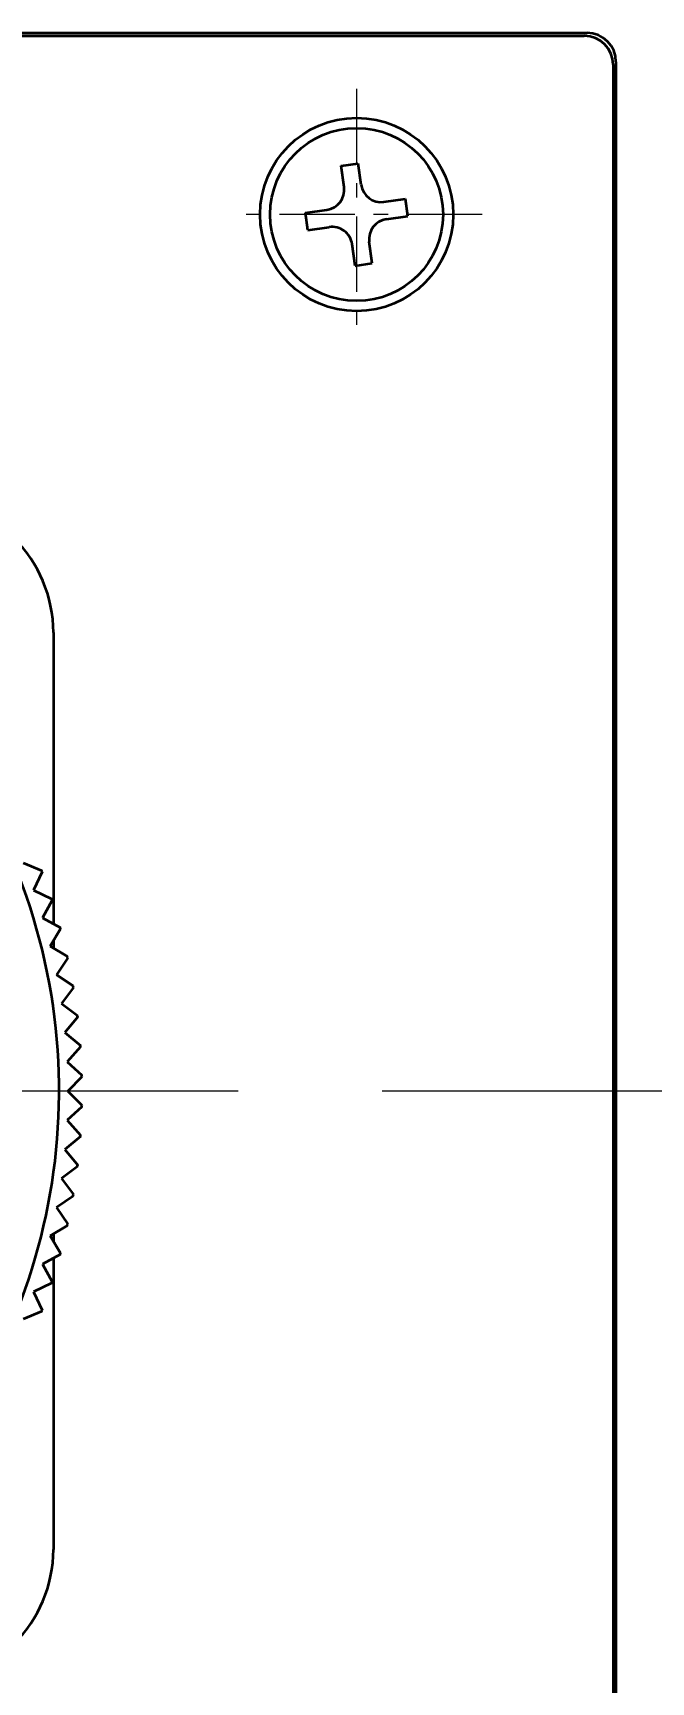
# Model space of a CAD drawing. Extents: x 23 to 417, y 3 to 294.
# Drawn here: x 234.69 to 238.98, y 100.41 to 111.85 of the extents above; entities that cross this region are included whole.
import ezdxf
from ezdxf.enums import TextEntityAlignment as Align

# ---------------------------------------------------------------- set-up
doc = ezdxf.new("R2010")
doc.units = 0
doc.linetypes.add('DASHDOT', pattern=[18.5, 12, -3, 0.5, -3])
doc.layers.get('0').update_dxf_attribs({"lineweight": 13})
doc.styles.get("Standard").update_dxf_attribs({"font": 'isocp.shx'})
doc.dimstyles.get("Standard").update_dxf_attribs({"dimtxt": 2.5, "dimasz": 2.5, "dimexe": 1.25, "dimexo": 0.625, "dimtad": 1, "dimtxsty": 'Standard', "dimcen": 2.5, "dimadec": 0, "dimazin": 0, "dimtfac": 1, "dimtmove": 0, "dimatfit": 0, "dimfxl": 0, "dimarcsym": 0})

# ---------------------------------------------------------------- blocks, each defined once
blk = doc.blocks.new('*D774')
at = {"color": 30, "lineweight": 13, "transparency": 16777216}
blk.add_line((245.666, 73.034), (245.666, 102.812), dxfattribs=at)
at = {"color": 30, "lineweight": 13, "ltscale": 0.053139, "transparency": 16777216}
blk.add_line((245.541, 97.812), (247.666, 97.812), dxfattribs=at)
at = {"color": 30, "lineweight": 13, "ltscale": 0.281729, "transparency": 16777216}
blk.add_line((236.397, 92.312), (247.666, 92.312), dxfattribs=at)
at = {"color": 30, "lineweight": 13, "transparency": 16777216}
for points in [[(245.149, 99.744), (245.666, 97.812), (246.184, 99.744)], [(246.184, 90.38), (245.666, 92.312), (245.149, 90.38)]]:
    blk.add_lwpolyline(points, dxfattribs=at)
for s, height, width, p, p2 in [(']', 2, 1.552524, (243.666, 92.086), (243.666, 92.862)), ('1.08', 2, 1.619006, (243.666, 84.448), (243.666, 91.086)), ('[', 2, 1.552521, (243.666, 82.672), (243.666, 83.448)), ('/', 1, 1.818182, (243.166, 80.672), (243.166, 81.672)), ('27.5', 2, 1.44843, (243.666, 73.034), (243.666, 79.672))]:
    blk.add_text(s, height=height, rotation=90, dxfattribs=dict(at, width=width)).set_placement(p, p2, align=Align.FIT)
blk = doc.blocks.new('*D776')
at = {"color": 230, "lineweight": 13, "transparency": 16777216}
blk.add_line((248.48, 92.812), (248.48, 124.927), dxfattribs=at)
at = {"color": 230, "lineweight": 13, "ltscale": 0.334159, "transparency": 16777216}
blk.add_line((237.114, 104.512), (250.48, 104.512), dxfattribs=at)
at = {"color": 230, "lineweight": 13, "ltscale": 0.123487, "transparency": 16777216}
blk.add_line((245.541, 97.812), (250.48, 97.812), dxfattribs=at)
at = {"color": 230, "lineweight": 13, "transparency": 16777216}
for points in [[(247.962, 106.444), (248.48, 104.512), (248.998, 106.444)], [(248.998, 95.88), (248.48, 97.812), (247.962, 95.88)]]:
    blk.add_lwpolyline(points, dxfattribs=at)
for s, height, width, p, p2 in [(']', 2, 1.552521, (246.48, 124.151), (246.48, 124.927)), ('1.32', 2, 1.572925, (246.48, 116.513), (246.48, 123.151)), ('[', 2, 1.552527, (246.48, 114.737), (246.48, 115.513)), ('/', 1, 1.818182, (245.98, 112.737), (245.98, 113.737)), ('33.5', 2, 1.44843, (246.48, 105.099), (246.48, 111.737))]:
    blk.add_text(s, height=height, rotation=90, dxfattribs=dict(at, width=width)).set_placement(p, p2, align=Align.FIT)
blk = doc.blocks.new('BLOCK4745')
at = {"color": 7, "linetype": 'DASHDOT', "lineweight": 13, "ltscale": 0.21775}
for p, q in [((80.026, 60.757), (80.026, 52.047)), ((84.381, 56.402), (75.671, 56.402))]:
    blk.add_line(p, q, dxfattribs=at)
blk = doc.blocks.new('BLOCK4759')
at = {"color": 7, "linetype": 'DASHDOT', "lineweight": 13}
for p, q in [((49, 52.91), (49, -0.91)), ((75.91, 26), (22.09, 26))]:
    blk.add_line(p, q, dxfattribs=at)
blk = doc.blocks.new('BLOCK4760')
at = {"color": 7, "lineweight": 35}
for p, q in [((-87.974, 62.698), (88.026, 62.698)), ((-87.874, 62.602), (87.926, 62.602)), ((88.926, 61.602), (88.926, -77.297)), ((89.026, 61.698), (89.026, -78.297))]:
    blk.add_line(p, q, dxfattribs=at)
at = {"color": 7, "lineweight": 35, "ltscale": 0.014999}
for p, q in [((79.485, 58.093), (80.079, 58.177)), ((81.801, 56.349), (81.717, 56.943)), ((78.335, 55.861), (78.252, 56.455)), ((79.973, 54.627), (80.567, 54.711))]:
    blk.add_line(p, q, dxfattribs=at)
at = {"color": 7, "lineweight": 35, "ltscale": 0.01875}
for p, q in [((79.59, 57.351), (79.485, 58.093)), ((80.184, 57.434), (80.079, 58.177)), ((80.975, 56.839), (81.717, 56.943)), ((78.252, 56.455), (78.994, 56.56)), ((81.058, 56.244), (81.801, 56.349)), ((78.335, 55.861), (79.078, 55.966)), ((79.973, 54.627), (79.869, 55.37)), ((80.567, 54.711), (80.463, 55.454))]:
    blk.add_line(p, q, dxfattribs=at)
at = {"color": 7, "lineweight": 35, "ltscale": 0.252469}
for p, q in [((69.5, 41.9), (69.5, 31.801)), ((69.5, 20.199), (69.5, 10.1))]:
    blk.add_line(p, q, dxfattribs=at)
at = {"color": 7, "lineweight": 35, "ltscale": 0.017477}
for p, q in [((68.45, 33.919), (69.094, 33.648)), ((69.112, 33.6), (68.81, 32.97)), ((68.81, 32.97), (69.44, 32.668)), ((69.455, 32.62), (69.123, 32.005)), ((69.123, 32.005), (69.738, 31.673)), ((69.751, 31.624), (69.39, 31.026)), ((69.39, 31.026), (69.988, 30.664)), ((69.999, 30.615), (69.609, 30.035)), ((69.609, 30.035), (70.189, 29.645)), ((70.197, 29.595), (69.78, 29.034)), ((69.78, 29.034), (70.34, 28.617)), ((70.346, 28.567), (69.902, 28.027)), ((69.902, 28.027), (70.442, 27.582)), ((70.445, 27.532), (69.975, 27.015)), ((69.975, 27.015), (70.493, 26.545)), ((70.494, 26.494), (70, 26)), ((70, 26), (70.494, 25.506)), ((70.493, 25.455), (69.975, 24.985)), ((69.975, 24.985), (70.445, 24.468)), ((70.442, 24.418), (69.902, 23.973)), ((69.902, 23.973), (70.346, 23.433)), ((70.34, 23.383), (69.78, 22.966)), ((69.78, 22.966), (70.197, 22.405)), ((70.189, 22.355), (69.609, 21.965)), ((69.609, 21.965), (69.999, 21.385)), ((69.988, 21.336), (69.39, 20.974)), ((69.39, 20.974), (69.751, 20.376)), ((69.738, 20.327), (69.123, 19.995)), ((69.123, 19.995), (69.455, 19.38)), ((69.44, 19.332), (68.81, 19.03)), ((68.81, 19.03), (69.112, 18.4)), ((69.094, 18.352), (68.45, 18.081))]:
    blk.add_line(p, q, dxfattribs=at)
at = {"color": 7, "lineweight": 35, "ltscale": 0.006223}
blk.add_line((69.5, 31.208), (69.5, 30.959), dxfattribs=at)
at = {"color": 7, "lineweight": 35, "ltscale": 0.006224}
blk.add_line((69.5, 21.041), (69.5, 20.792), dxfattribs=at)
at = {"color": 7, "lineweight": 35}
for radius in [3.35, 3]:
    blk.add_circle((80.026, 56.402), radius, dxfattribs=at)
for centre, radius, start, end in [((87.926, 61.602), 1, 0, 90), ((88.026, 61.698), 1, 0, 90), ((78.897, 57.253), 0.7, 278.0121, 368.0121), ((80.877, 57.532), 0.7, 188.0121, 278.0121), ((81.156, 55.551), 0.7, 98.0121, 188.0121), ((79.175, 55.273), 0.7, 8.0121, 98.0122), ((49, 26), 20.7, 312.5576, 450), ((64.9, 41.9), 4.6, 0, 90), ((49, 26), 21.5, 20.702, 20.8364), ((49, 26), 21.5, 17.9328, 18.0672), ((49, 26), 21.5, 15.1636, 15.298), ((49, 26), 21.5, 12.3944, 12.5287), ((49, 26), 21.5, 9.6251, 9.7595), ((49, 26), 21.5, 6.8559, 6.9903), ((49, 26), 21.5, 4.0867, 4.221), ((49, 26), 21.5, 1.3174, 1.4518), ((49, 26), 21.5, 358.5482, 358.6826), ((49, 26), 21.5, 355.779, 355.9133), ((49, 26), 21.5, 353.0097, 353.1441), ((49, 26), 21.5, 350.2405, 350.3749), ((49, 26), 21.5, 347.4713, 347.6056), ((49, 26), 21.5, 344.702, 344.8364), ((49, 26), 21.5, 341.9328, 342.0672), ((49, 26), 21.5, 339.1636, 339.298), ((64.9, 10.1), 4.6, 270, 360)]:
    blk.add_arc(centre, radius, start, end, dxfattribs=at)

msp = doc.modelspace()

# ---------------------------------------------------------------- block references
at = {"lineweight": 0, "xscale": 0.2, "yscale": 0.2, "zscale": 0.2}
for name in ['BLOCK4760', 'BLOCK4745', 'BLOCK4759']:
    msp.add_blockref(name, (220.9318, 99.3118), dxfattribs=at)

# ---------------------------------------------------------------- dimensions: what is measured, and where the dimension line sits
at = {"color": 0, "lineweight": 0}
for base, p1, angle, picture, middle in [((248.4801, 97.8119), (236.1138, 104.5118), 269.99857, '*D776', (248.4801, 115.0131)), ((245.6662, 97.8119), (235.397, 92.3118), 89.99952, '*D774', (245.6662, 82.9482))]:
    dim = msp.add_linear_dim(base=base, p1=p1, p2=(244.5406, 97.8119), angle=angle, dimstyle='Standard', override={"dimlfac": 5}, dxfattribs=at)
    dim.commit()
    dim.dimension.update_dxf_attribs({"geometry": picture, "text_midpoint": middle, "dimtype": 160})

doc.saveas('drawing.dxf')
